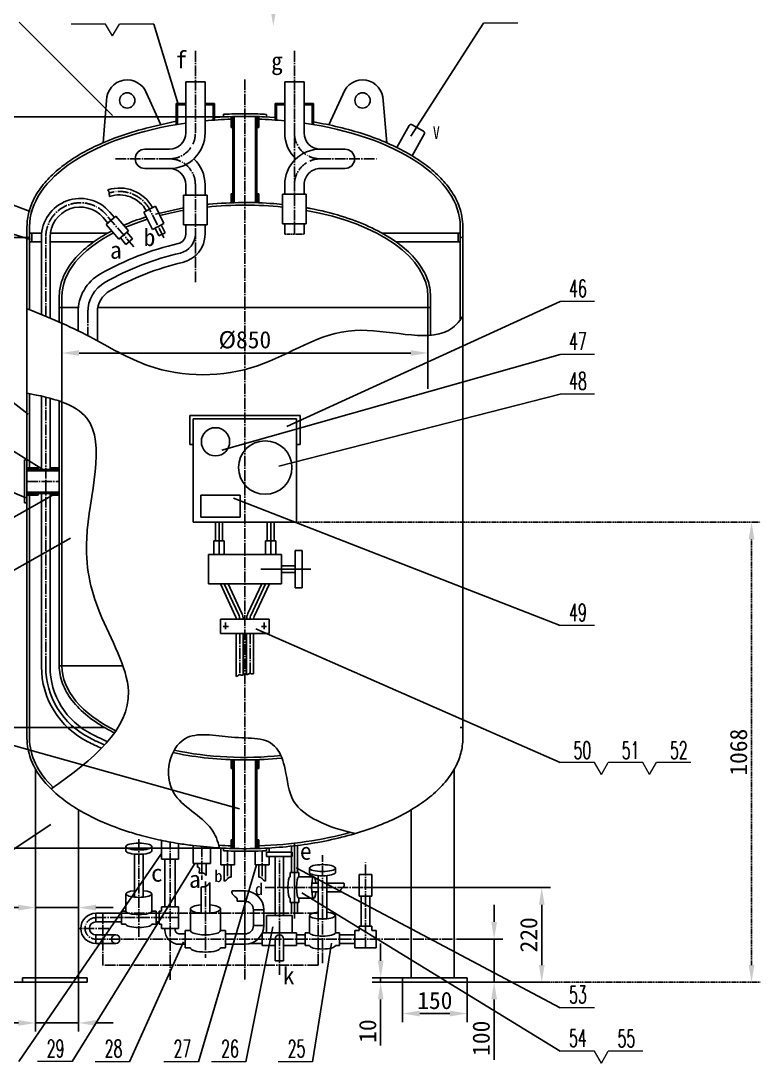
# Model space of a CAD drawing. Extents: x -156 to 6851, y -15624 to -9805.
# Drawn here: x 870 to 2586, y -13575 to -11156 of the extents above; entities that cross this region are included whole.
import ezdxf

# ---------------------------------------------------------------- set-up
doc = ezdxf.new("R2010")
doc.units = 0
doc.header["$LTSCALE"] = 10
doc.header["$MEASUREMENT"] = 0
doc.linetypes.add('DASHED2', pattern=[0.375, 0.25, -0.125])
doc.linetypes.add('DHX', pattern=[3.36, 2.5, -0.4, 0.06, -0.4])
doc.layers.get('0').update_dxf_attribs({"linetype": 'CONTINUOUS'})
doc.layers.get('DEFPOINTS').update_dxf_attribs({"linetype": 'CONTINUOUS'})
doc.layers.add('图层4', color=7, linetype='DASHED2')
doc.layers.add('细直线', color=7, linetype='CONTINUOUS', lineweight=15)
doc.styles.add('HZ', font='txt.shx', dxfattribs={"width": 0.6, "height": 5, "bigfont": 'hztxt.shx'})
doc.dimstyles.new('xie大字体ISO-25', dxfattribs={"dimtxt": 40, "dimasz": 40, "dimexe": 20, "dimexo": 0, "dimgap": 10, "dimtad": 1, "dimtxsty": 'Standard', "dimcen": 2.5, "dimadec": 0, "dimazin": 0, "dimtfac": 1, "dimtmove": 0, "dimatfit": 3, "dimfxl": 0, "dimarcsym": 0})

# ---------------------------------------------------------------- blocks, each defined once
blk = doc.blocks.new('*D174')
at = {"color": 0, "lineweight": -2}
for p, q in [((965, -11795.9), (965, -11946.7)), ((1815, -11795.9), (1815, -11946.7)), ((1005, -11926.7), (1775, -11926.7))]:
    blk.add_line(p, q, dxfattribs=at)
at = {"color": 0}
for points in [[(1005, -11920.1), (1005, -11933.4), (965, -11926.7)], [(1775, -11920.1), (1775, -11933.4), (1815, -11926.7)]]:
    blk.add_solid(points, dxfattribs=at)
at = {"layer": 'DEFPOINTS', "color": 0}
for p in [(965, -11795.9), (1815, -11795.9), (1815, -11926.7)]:
    blk.add_point(p, dxfattribs=at)
at = {"color": 0, "insert": (1390, -11896.7), "char_height": 40, "attachment_point": 5}
blk.add_mtext('%%c850', dxfattribs=at)
blk = doc.blocks.new('*D175')
at = {"color": 0, "lineweight": -2}
for p, q in [((1340, -11378.6), (182.1, -11378.6)), ((202.1, -11418.6), (202.1, -13347.4)), ((874, -13387.4), (182.1, -13387.4))]:
    blk.add_line(p, q, dxfattribs=at)
at = {"color": 0}
for points in [[(195.4, -11418.6), (208.7, -11418.6), (202.1, -11378.6)], [(195.4, -13347.4), (208.7, -13347.4), (202.1, -13387.4)]]:
    blk.add_solid(points, dxfattribs=at)
at = {"layer": 'DEFPOINTS', "color": 0}
for p in [(1340, -11378.6), (202.1, -13387.4), (874, -13387.4)]:
    blk.add_point(p, dxfattribs=at)
at = {"color": 0, "insert": (172.1, -12383), "char_height": 40, "attachment_point": 5, "rotation": 90}
blk.add_mtext('1920', dxfattribs=at)
blk = doc.blocks.new('*D182')
at = {"color": 0, "lineweight": -2}
for p, q in [((1968.7, -13247.4), (1968.7, -13207.4)), ((1906, -13287.4), (1988.7, -13287.4)), ((1968.7, -13287.4), (1968.7, -13387.4)), ((1906, -13387.4), (1988.7, -13387.4)), ((1968.7, -13427.4), (1968.7, -13567.4))]:
    blk.add_line(p, q, dxfattribs=at)
at = {"color": 0}
for points in [[(1962, -13247.4), (1975.4, -13247.4), (1968.7, -13287.4)], [(1962, -13427.4), (1975.4, -13427.4), (1968.7, -13387.4)]]:
    blk.add_solid(points, dxfattribs=at)
at = {"layer": 'DEFPOINTS', "color": 0}
for p in [(1906, -13287.4), (1906, -13387.4), (1968.7, -13387.4)]:
    blk.add_point(p, dxfattribs=at)
at = {"color": 0, "insert": (1938.7, -13517.4), "char_height": 40, "attachment_point": 5, "rotation": 90}
blk.add_mtext('100', dxfattribs=at)
blk = doc.blocks.new('*D183')
at = {"color": 0, "lineweight": -2}
for p, q in [((904, -13377.4), (904, -13501.9)), ((1004, -13377.4), (1004, -13501.9)), ((864, -13481.9), (724, -13481.9)), ((1004, -13481.9), (904, -13481.9)), ((1044, -13481.9), (1084, -13481.9))]:
    blk.add_line(p, q, dxfattribs=at)
at = {"color": 0}
for points in [[(864, -13475.3), (864, -13488.6), (904, -13481.9)], [(1044, -13475.3), (1044, -13488.6), (1004, -13481.9)]]:
    blk.add_solid(points, dxfattribs=at)
at = {"layer": 'DEFPOINTS', "color": 0}
for p in [(904, -13377.4), (1004, -13377.4), (904, -13481.9)]:
    blk.add_point(p, dxfattribs=at)
at = {"color": 0, "insert": (774, -13451.9), "char_height": 40, "attachment_point": 5}
blk.add_mtext('100', dxfattribs=at)
blk = doc.blocks.new('*D192')
at = {"color": 0, "lineweight": -2}
for p, q in [((1340, -13076.1), (643.9, -13076.1)), ((663.9, -13116.1), (663.9, -13347.4)), ((874, -13387.4), (643.9, -13387.4))]:
    blk.add_line(p, q, dxfattribs=at)
at = {"color": 0}
for points in [[(657.3, -13116.1), (670.6, -13116.1), (663.9, -13076.1)], [(657.3, -13347.4), (670.6, -13347.4), (663.9, -13387.4)]]:
    blk.add_solid(points, dxfattribs=at)
at = {"layer": 'DEFPOINTS', "color": 0}
for p in [(1340, -13076.1), (663.9, -13387.4), (874, -13387.4)]:
    blk.add_point(p, dxfattribs=at)
at = {"color": 0, "insert": (633.9, -13231.8), "char_height": 40, "attachment_point": 5, "rotation": 90}
blk.add_mtext('300', dxfattribs=at)
blk = doc.blocks.new('*D193')
at = {"color": 0, "lineweight": -2}
for p, q in [((1696, -13167.4), (2099.2, -13167.4)), ((2079.2, -13207.4), (2079.2, -13347.4)), ((1906, -13387.4), (2099.2, -13387.4))]:
    blk.add_line(p, q, dxfattribs=at)
at = {"color": 0}
for points in [[(2072.6, -13207.4), (2085.9, -13207.4), (2079.2, -13167.4)], [(2072.6, -13347.4), (2085.9, -13347.4), (2079.2, -13387.4)]]:
    blk.add_solid(points, dxfattribs=at)
at = {"layer": 'DEFPOINTS', "color": 0}
for p in [(1696, -13167.4), (1906, -13387.4), (2079.2, -13387.4)]:
    blk.add_point(p, dxfattribs=at)
at = {"color": 0, "insert": (2049.2, -13277.4), "char_height": 40, "attachment_point": 5, "rotation": 90}
blk.add_mtext('220', dxfattribs=at)
blk = doc.blocks.new('*D194')
at = {"color": 0, "lineweight": -2}
for p, q in [((1756, -13387.4), (1756, -13480)), ((1906, -13387.4), (1906, -13480)), ((1796, -13460), (1866, -13460))]:
    blk.add_line(p, q, dxfattribs=at)
at = {"color": 0}
for points in [[(1796, -13453.4), (1796, -13466.7), (1756, -13460)], [(1866, -13453.4), (1866, -13466.7), (1906, -13460)]]:
    blk.add_solid(points, dxfattribs=at)
at = {"layer": 'DEFPOINTS', "color": 0}
for p in [(1756, -13387.4), (1906, -13387.4), (1906, -13460)]:
    blk.add_point(p, dxfattribs=at)
at = {"color": 0, "insert": (1831, -13430), "char_height": 40, "attachment_point": 5}
blk.add_mtext('150', dxfattribs=at)
blk = doc.blocks.new('*D199')
at = {"color": 0, "lineweight": -2}
for p, q in [((884, -11658.4), (304, -11658.4)), ((324, -11698.4), (324, -12756.4)), ((884, -12796.4), (304, -12796.4))]:
    blk.add_line(p, q, dxfattribs=at)
at = {"color": 0}
for points in [[(317.4, -11698.4), (330.7, -11698.4), (324, -11658.4)], [(317.4, -12756.4), (330.7, -12756.4), (324, -12796.4)]]:
    blk.add_solid(points, dxfattribs=at)
at = {"layer": 'DEFPOINTS', "color": 0}
for p in [(884, -11658.4), (324, -12796.4), (884, -12796.4)]:
    blk.add_point(p, dxfattribs=at)
at = {"color": 0, "insert": (294, -12227.4), "char_height": 40, "attachment_point": 5, "rotation": 90}
blk.add_mtext('1058', dxfattribs=at)
blk = doc.blocks.new('*D200')
at = {"color": 0, "lineweight": -2}
for p, q in [((1705.2, -13337.4), (1705.2, -13297.4)), ((1756, -13377.4), (1685.2, -13377.4)), ((1705.2, -13377.4), (1705.2, -13387.4)), ((1756, -13387.4), (1685.2, -13387.4)), ((1705.2, -13427.4), (1705.2, -13534))]:
    blk.add_line(p, q, dxfattribs=at)
at = {"color": 0}
for points in [[(1698.6, -13337.4), (1711.9, -13337.4), (1705.2, -13377.4)], [(1698.6, -13427.4), (1711.9, -13427.4), (1705.2, -13387.4)]]:
    blk.add_solid(points, dxfattribs=at)
at = {"layer": 'DEFPOINTS', "color": 0}
for p in [(1756, -13377.4), (1705.2, -13387.4), (1756, -13387.4)]:
    blk.add_point(p, dxfattribs=at)
at = {"color": 0, "insert": (1675.2, -13500.7), "char_height": 40, "attachment_point": 5, "rotation": 90}
blk.add_mtext('10', dxfattribs=at)
blk = doc.blocks.new('*D201')
at = {"color": 0, "lineweight": -2}
for p, q in [((904, -13135.2), (904, -13234.1)), ((1004, -13135.2), (1004, -13234.1)), ((864, -13214.1), (724, -13214.1)), ((1004, -13214.1), (904, -13214.1)), ((1044, -13214.1), (1084, -13214.1))]:
    blk.add_line(p, q, dxfattribs=at)
at = {"color": 0}
for points in [[(864, -13207.4), (864, -13220.8), (904, -13214.1)], [(1044, -13207.4), (1044, -13220.8), (1004, -13214.1)]]:
    blk.add_solid(points, dxfattribs=at)
at = {"layer": 'DEFPOINTS', "color": 0}
for p in [(904, -13135.2), (1004, -13135.2), (1004, -13214.1)]:
    blk.add_point(p, dxfattribs=at)
at = {"color": 0, "insert": (774, -13184.1), "char_height": 40, "attachment_point": 5}
blk.add_mtext('100', dxfattribs=at)
blk = doc.blocks.new('*D205')
at = {"layer": 'DEFPOINTS', "color": 0}
for p in [(1390, -12319.4), (1906, -13387.4), (2566.4, -13387.4)]:
    blk.add_point(p, dxfattribs=at)
at = {"layer": '图层4', "color": 0, "lineweight": -2}
for p, q in [((1390, -12319.4), (2586.4, -12319.4)), ((2566.4, -12359.4), (2566.4, -13347.4)), ((1906, -13387.4), (2586.4, -13387.4))]:
    blk.add_line(p, q, dxfattribs=at)
at = {"layer": '图层4', "color": 0}
for points in [[(2559.7, -12359.4), (2573, -12359.4), (2566.4, -12319.4)], [(2559.7, -13347.4), (2573, -13347.4), (2566.4, -13387.4)]]:
    blk.add_solid(points, dxfattribs=at)
at = {"layer": '图层4', "color": 0, "insert": (2536.4, -12853.4), "char_height": 40, "attachment_point": 5, "rotation": 90}
blk.add_mtext('1068', dxfattribs=at)

msp = doc.modelspace()

# ---------------------------------------------------------------- linework, layer by layer
at = {"color": 0}
for p, q in [((1082.679, -11375.158), (865.52, -11158.578)), ((1234.888, -11348.696), (1178.523, -11162.968)), ((1775.604, -11423.255), (1943.652, -11160.934)), ((1297.478, -11297.25), (1252.478, -11297.25)), ((1252.478, -11415.949), (1252.478, -11297.25)), ((1297.478, -11415.949), (1297.478, -11297.25)), ((1482.478, -11297.25), (1527.478, -11297.25)), ((1482.478, -11415.949), (1482.478, -11297.25)), ((1527.478, -11415.949), (1527.478, -11297.25)), ((1158.146, -11316.661), (1194.978, -11397.051)), ((1621.81, -11316.661), (1584.978, -11397.051)), ((1060.533, -11438.784), (1069.005, -11340.377)), ((1230.478, -11396.448), (1230.478, -11347.25)), ((1252.478, -11347.25), (1230.478, -11347.25)), ((1319.478, -11347.25), (1297.478, -11347.25)), ((1319.478, -11385.885), (1319.478, -11347.25)), ((1460.478, -11385.885), (1460.478, -11347.25)), ((1460.478, -11347.25), (1482.478, -11347.25)), ((1527.478, -11347.25), (1549.478, -11347.25)), ((1549.478, -11396.448), (1549.478, -11347.25)), ((1719.423, -11438.784), (1710.951, -11340.377)), ((1252.478, -11350.25), (1230.478, -11350.25)), ((1233.478, -11396.448), (1233.478, -11350.25)), ((1319.478, -11350.25), (1297.478, -11350.25)), ((1316.478, -11385.885), (1316.478, -11350.25)), ((1460.478, -11350.25), (1482.478, -11350.25)), ((1463.478, -11385.885), (1463.478, -11350.25)), ((1527.478, -11350.25), (1549.478, -11350.25)), ((1546.478, -11396.448), (1546.478, -11350.25)), ((1161.063, -11404.933), (1230.478, -11388.184)), ((1339.978, -11372.625), (1339.978, -11378.633)), ((1357.978, -11377.896), (1357.978, -11403.387)), ((1360.978, -11377.896), (1360.978, -11403.387)), ((1361.978, -11377.777), (1361.978, -11577.846)), ((1364.978, -11377.777), (1364.978, -11577.846)), ((1414.978, -11377.777), (1414.978, -11577.846)), ((1417.978, -11377.777), (1417.978, -11577.846)), ((1418.978, -11377.896), (1418.978, -11403.387)), ((1421.978, -11377.896), (1421.978, -11403.387)), ((1435.479, -11378.418), (1460.478, -11379.905)), ((1435.835, -11372.429), (1439.978, -11372.675)), ((1439.978, -11372.675), (1439.978, -11378.686)), ((1361.978, -11403.387), (1357.978, -11403.387)), ((1421.978, -11403.387), (1417.978, -11403.387)), ((1742.92, -11449.612), (1771.678, -11398.747)), ((1806.498, -11418.434), (1778.062, -11468.729)), ((1778.492, -11396.855), (1804.607, -11411.62)), ((891.753, -11598.428), (496.193, -11449.05)), ((1214.978, -11453.449), (1157.788, -11453.449)), ((1564.978, -11453.449), (1622.168, -11453.449)), ((1214.978, -11498.449), (1157.788, -11498.449)), ((1564.978, -11498.449), (1622.168, -11498.449)), ((1252.478, -11560.287), (1252.478, -11535.949)), ((1297.478, -11560.287), (1297.478, -11535.949)), ((1482.478, -11557.931), (1482.478, -11535.949)), ((1527.478, -11557.931), (1527.478, -11535.949)), ((892.521, -11662.926), (496.193, -11545.522)), ((1247.478, -11560.287), (1247.478, -11629.173)), ((1247.478, -11560.287), (1302.478, -11560.287)), ((1302.478, -11560.287), (1302.478, -11629.173)), ((1357.978, -11557.387), (1357.978, -11577.986)), ((1361.978, -11557.387), (1357.978, -11557.387)), ((1360.978, -11557.387), (1360.978, -11577.986)), ((1421.978, -11557.387), (1417.978, -11557.387)), ((1418.978, -11557.387), (1418.978, -11577.987)), ((1421.978, -11557.387), (1421.978, -11577.987)), ((1477.478, -11557.931), (1477.478, -11626.817)), ((1532.478, -11557.931), (1477.478, -11557.931)), ((1532.478, -11557.931), (1532.478, -11626.817)), ((1155.222, -11599.446), (1182.092, -11586.103)), ((1202.106, -11626.407), (1182.092, -11586.103)), ((1182.563, -11604.185), (1247.478, -11589.695)), ((1456.979, -11580.025), (1477.478, -11582.081)), ((1071.645, -11625.075), (1060.85, -11612.437)), ((1067.843, -11628.322), (1090.654, -11608.837)), ((1086.852, -11612.085), (1076.057, -11599.447)), ((1119.882, -11643.053), (1090.654, -11608.837)), ((1175.237, -11639.75), (1155.222, -11599.446)), ((883.978, -11633.387), (883.978, -12821.387)), ((889.978, -11633.387), (889.978, -11826.374)), ((1097.071, -11662.538), (1067.843, -11628.322)), ((1175.237, -11639.75), (1202.106, -11626.407)), ((1190.402, -11654.549), (1181.507, -11636.637)), ((1204.732, -11647.433), (1195.837, -11629.52)), ((1247.478, -11629.173), (1302.478, -11629.173)), ((1252.478, -11650.783), (1252.478, -11629.173)), ((1252.478, -11650.783), (1252.478, -11629.173)), ((1297.478, -11650.783), (1297.478, -11629.173)), ((1297.478, -11650.783), (1297.478, -11629.173)), ((1532.478, -11626.817), (1477.478, -11626.817)), ((1482.478, -11650.783), (1482.478, -11626.817)), ((1527.478, -11650.783), (1527.478, -11626.817)), ((1889.978, -11633.387), (1889.978, -11849.698)), ((1895.978, -11633.387), (1895.978, -12821.387)), ((889.978, -11658.387), (883.978, -11658.387)), ((918.13, -11648.387), (889.978, -11648.387)), ((894.978, -11648.387), (894.978, -11668.387)), ((917.625, -11837.292), (917.625, -11657.903)), ((937.625, -11845.553), (937.625, -11657.903)), ((1071.346, -11648.387), (938.275, -11648.387)), ((1097.071, -11662.538), (1119.882, -11643.053)), ((1113.863, -11674.498), (1100.873, -11659.291)), ((1113.863, -11674.498), (1129.07, -11661.508)), ((1129.07, -11661.508), (1116.08, -11646.301)), ((1190.402, -11654.549), (1204.732, -11647.433)), ((1708.61, -11648.387), (1889.978, -11648.387)), ((1884.978, -11648.387), (1884.978, -11668.387)), ((1889.978, -11658.387), (1895.978, -11658.387)), ((1889.978, -11658.387), (1895.978, -11658.387)), ((917.625, -11668.387), (889.978, -11668.387)), ((1039.382, -11668.387), (937.625, -11668.387)), ((1740.575, -11668.387), (1889.978, -11668.387)), ((886.917, -12068.454), (496.193, -11769.528)), ((958.978, -11795.887), (958.978, -11854.757)), ((964.978, -11795.887), (964.978, -12652.888)), ((1487.357, -12097.159), (2121.64, -11807.406)), ((1814.978, -11795.887), (1814.978, -12010.137)), ((1820.978, -11795.887), (1820.978, -11885.499)), ((958.978, -11820.887), (1003.109, -11820.887)), ((1048.61, -11820.887), (1776.848, -11820.887)), ((1776.848, -11820.887), (1820.978, -11820.887)), ((1002.478, -11832.238), (1002.478, -11874.954)), ((1047.478, -11832.238), (1047.478, -11898.272)), ((922.645, -12197.998), (496.193, -11935.074)), ((1336.625, -12152.484), (2121.64, -11929.948)), ((889.978, -12021.13), (889.978, -12192.887)), ((1468.463, -12189.214), (2121.64, -12021.967)), ((917.625, -12196.887), (917.625, -12026.811)), ((937.625, -12196.887), (937.625, -12031.744)), ((958.978, -12038.23), (958.978, -12652.888)), ((1269.978, -12071.422), (1261.978, -12071.422)), ((1261.978, -12071.422), (1261.978, -12138.932)), ((1269.978, -12071.422), (1517.978, -12071.422)), ((1517.978, -12071.422), (1517.978, -12138.932)), ((1269.978, -12079.422), (1269.978, -12319.422)), ((1269.978, -12079.422), (1509.978, -12079.422)), ((1509.978, -12079.422), (1509.978, -12319.422)), ((881.213, -12262.581), (496.193, -12103.479)), ((1261.978, -12138.932), (1269.978, -12138.932)), ((1517.978, -12138.932), (1509.978, -12138.932)), ((877.978, -12174.887), (877.978, -12274.887)), ((883.978, -12174.887), (877.978, -12174.887)), ((883.978, -12192.887), (909.978, -12192.887)), ((909.978, -12192.887), (909.978, -12196.887)), ((938.978, -12192.887), (938.978, -12196.887)), ((938.978, -12192.887), (958.978, -12192.887)), ((883.978, -12195.887), (909.978, -12195.887)), ((883.978, -12196.887), (958.978, -12196.887)), ((883.978, -12199.887), (958.978, -12199.887)), ((938.978, -12195.887), (958.978, -12195.887)), ((946.655, -12255.425), (496.193, -12509.123)), ((883.978, -12249.887), (958.978, -12249.887)), ((883.978, -12252.887), (958.978, -12252.887)), ((883.978, -12253.887), (909.978, -12253.887)), ((883.978, -12256.887), (909.978, -12256.887)), ((889.978, -12256.887), (889.978, -12821.387)), ((909.978, -12252.887), (909.978, -12256.887)), ((917.625, -12654.892), (917.625, -12252.887)), ((937.625, -12654.892), (937.625, -12252.887)), ((938.978, -12252.887), (938.978, -12256.887)), ((938.978, -12253.887), (958.978, -12253.887)), ((938.978, -12256.887), (958.978, -12256.887)), ((1287.502, -12256.58), (1287.502, -12308.154)), ((1379.012, -12256.58), (1287.502, -12256.58)), ((1363.902, -12263.921), (2121.64, -12559.487)), ((1379.012, -12308.154), (1379.012, -12256.58)), ((883.978, -12274.887), (877.978, -12274.887)), ((1287.502, -12308.154), (1379.012, -12308.154)), ((1269.978, -12319.422), (1509.978, -12319.422)), ((1321.978, -12319.422), (1321.978, -12362.695)), ((1329.978, -12319.422), (1329.978, -12394.695)), ((1337.978, -12319.422), (1337.978, -12362.695)), ((1441.978, -12319.422), (1441.978, -12362.695)), ((1449.978, -12319.422), (1449.978, -12394.695)), ((1457.978, -12319.422), (1457.978, -12362.695)), ((985.258, -12356.471), (496.193, -12631.91)), ((1317.978, -12394.695), (1317.978, -12362.695)), ((1317.978, -12362.695), (1329.978, -12362.695)), ((1341.978, -12362.695), (1329.978, -12362.695)), ((1341.978, -12394.695), (1341.978, -12362.695)), ((1437.978, -12394.695), (1437.978, -12362.695)), ((1437.978, -12362.695), (1449.978, -12362.695)), ((1461.978, -12362.695), (1449.978, -12362.695)), ((1461.978, -12394.695), (1461.978, -12362.695)), ((1506.644, -12420.598), (1506.644, -12385.528)), ((1506.644, -12385.528), (1522.644, -12385.528)), ((1522.644, -12385.528), (1522.644, -12428.598)), ((1305.312, -12394.695), (1305.312, -12462.5)), ((1305.312, -12394.695), (1474.644, -12394.695)), ((1474.644, -12394.695), (1474.644, -12462.5)), ((1426.837, -12428.598), (1543.022, -12428.598)), ((1474.644, -12420.598), (1506.644, -12420.598)), ((1506.644, -12436.598), (1474.644, -12436.598)), ((1506.644, -12420.598), (1506.644, -12436.598)), ((1506.644, -12436.598), (1506.644, -12471.667)), ((1522.644, -12471.667), (1522.644, -12428.598)), ((1305.312, -12462.5), (1389.978, -12462.5)), ((1333.146, -12462.5), (1368.471, -12538.031)), ((1341.978, -12462.5), (1375.718, -12534.641)), ((1350.81, -12462.5), (1382.964, -12531.252)), ((1474.644, -12462.5), (1389.978, -12462.5)), ((1429.146, -12462.5), (1396.992, -12531.252)), ((1437.978, -12462.5), (1404.238, -12534.641)), ((1446.81, -12462.5), (1411.485, -12538.031)), ((1506.644, -12471.667), (1522.644, -12471.667)), ((1446.665, -12544.809), (1333.291, -12544.809)), ((1333.291, -12544.809), (1333.291, -12577.887)), ((1345.088, -12552.367), (1345.088, -12567.774)), ((1393.978, -12544.809), (1446.665, -12544.809)), ((1434.868, -12552.367), (1434.868, -12567.774)), ((1446.665, -12544.809), (1446.665, -12577.887)), ((1333.291, -12577.887), (1393.978, -12577.887)), ((1339.708, -12561.348), (1351.544, -12561.348)), ((1369.978, -12577.887), (1369.978, -12677.391)), ((1385.978, -12577.887), (1385.978, -12674.771)), ((1446.665, -12577.887), (1385.978, -12577.887)), ((1393.978, -12577.887), (1393.978, -12673.62)), ((1409.978, -12577.887), (1409.978, -12671.657)), ((1415.585, -12566.761), (2121.64, -12877.636)), ((1440.248, -12561.348), (1428.412, -12561.348)), ((958.978, -12652.887), (1106.678, -12652.887)), ((1377.259, -12984.953), (496.193, -12738.655)), ((1064.313, -12796.387), (883.978, -12796.387)), ((1895.978, -12796.387), (1889.978, -12796.387)), ((1357.978, -12870.788), (1357.978, -12890.928)), ((1360.978, -12870.895), (1360.978, -12890.928)), ((1361.978, -12870.928), (1361.978, -13056.878)), ((1364.978, -12870.928), (1364.978, -13077.076)), ((1414.978, -12870.928), (1414.978, -13076.997)), ((1417.978, -12870.928), (1417.978, -13076.997)), ((1418.978, -12870.895), (1418.978, -12890.928)), ((1421.978, -12870.788), (1421.978, -12890.928)), ((903.978, -12892.994), (903.978, -13377.387)), ((1357.978, -12890.928), (1361.978, -12890.928)), ((1417.978, -12890.928), (1421.978, -12890.928)), ((1875.974, -12892.987), (1875.981, -13377.38)), ((1003.978, -12987.294), (1003.978, -13377.387)), ((1775.976, -12987.295), (1775.981, -13377.382)), ((939.055, -13021.561), (496.193, -13311.443)), ((1149.312, -13046.742), (1189.312, -13056.511)), ((1196.17, -13101.36), (1196.17, -13057.972)), ((1236.17, -13101.36), (1236.17, -13065.342)), ((1357.978, -13056.878), (1357.978, -13076.997)), ((1357.978, -13056.878), (1361.978, -13056.878)), ((1360.978, -13056.878), (1360.978, -13076.997)), ((1361.978, -13056.878), (1361.978, -13076.997)), ((1417.978, -13056.878), (1421.978, -13056.878)), ((1418.978, -13056.878), (1418.978, -13076.997)), ((1421.978, -13056.878), (1421.978, -13076.997)), ((1196.17, -13088.417), (865.331, -13571.6)), ((1113.849, -13082.391), (1113.849, -13072.391)), ((1133.849, -13189.933), (1133.849, -13089.933)), ((1153.849, -13189.933), (1153.849, -13089.933)), ((1173.849, -13082.391), (1173.849, -13072.391)), ((1269.978, -13111.9), (1269.978, -13070.125)), ((1269.978, -13070.125), (1309.978, -13074.186)), ((1309.978, -13111.9), (1309.978, -13074.186)), ((1333.978, -13115.036), (1333.978, -13075.823)), ((1339.978, -13082.149), (1339.978, -13076.141)), ((1365.978, -13115.036), (1365.978, -13083.102)), ((1413.979, -13115.035), (1413.978, -13083.102)), ((1439.974, -13095.555), (1439.974, -13085.555)), ((1439.974, -13085.555), (1499.974, -13085.555)), ((1439.978, -13082.149), (1439.978, -13076.141)), ((1445.978, -13085.555), (1445.978, -13075.823)), ((1497.978, -13132.385), (1497.978, -13071.522)), ((1499.974, -13095.555), (1499.974, -13085.555)), ((1511.978, -13132.385), (1511.978, -13069.878)), ((1273.683, -13111.9), (988.77, -13571.6)), ((1236.17, -13101.36), (1196.17, -13101.36)), ((1204.17, -13212.39), (1204.17, -13101.36)), ((1228.17, -13212.39), (1228.17, -13101.36)), ((1309.978, -13111.9), (1269.978, -13111.9)), ((1279.978, -13120.156), (1279.978, -13111.9)), ((1299.978, -13139.308), (1299.978, -13111.9)), ((1439.974, -13095.555), (1499.974, -13095.555)), ((1445.979, -13115.035), (1445.978, -13095.555)), ((1459.974, -13232.386), (1459.974, -13095.555)), ((1479.974, -13232.386), (1479.974, -13095.555)), ((1416.785, -13115.035), (1282.147, -13572.429)), ((1333.978, -13115.036), (1365.978, -13115.036)), ((1341.978, -13152.553), (1341.978, -13115.036)), ((1357.978, -13143.855), (1357.978, -13115.036)), ((1445.979, -13115.035), (1413.979, -13115.035)), ((1421.978, -13143.855), (1421.978, -13115.035)), ((1437.978, -13152.553), (1437.978, -13115.035)), ((1494.978, -13142.385), (1494.978, -13132.385)), ((1494.978, -13132.385), (1514.978, -13132.385)), ((1509.076, -13121.585), (2121.64, -13446.444)), ((1514.978, -13142.385), (1514.978, -13132.385)), ((1539.974, -13132.385), (1539.974, -13122.385)), ((1599.974, -13132.385), (1599.974, -13122.385)), ((1654.974, -13137.383), (1684.974, -13137.383)), ((1654.974, -13187.383), (1654.974, -13137.383)), ((1684.974, -13187.383), (1684.974, -13137.383)), ((1308.305, -13226.972), (1308.305, -13155.974)), ((1514.978, -13142.385), (1549.905, -13142.385)), ((1545.323, -13157.385), (1559.974, -13157.385)), ((1559.974, -13239.927), (1559.974, -13139.927)), ((1579.974, -13239.927), (1579.974, -13139.927)), ((1579.974, -13157.385), (1619.945, -13157.385)), ((1113.849, -13222.391), (1113.849, -13182.391)), ((1173.849, -13222.391), (1173.849, -13182.391)), ((1288.305, -13226.972), (1288.305, -13166.569)), ((1389.978, -13175.387), (1360.572, -13175.387)), ((1389.978, -13175.387), (1389.978, -13199.387)), ((2121.64, -13547.523), (1522.151, -13179.949)), ((1545.323, -13177.385), (1559.974, -13177.385)), ((1579.974, -13177.385), (1612.699, -13177.385)), ((1389.978, -13199.387), (1371.869, -13199.387)), ((1494.978, -13202.385), (1494.978, -13192.385)), ((1494.978, -13202.385), (1514.978, -13202.385)), ((1497.978, -13227.386), (1497.978, -13202.385)), ((1511.978, -13227.385), (1511.978, -13202.385)), ((1514.978, -13202.385), (1514.978, -13192.385)), ((1514.978, -13192.385), (1549.905, -13192.385)), ((1654.974, -13187.383), (1684.974, -13187.383)), ((1659.974, -13257.383), (1659.974, -13187.383)), ((1679.974, -13257.383), (1679.974, -13187.383)), ((1043.978, -13227.392), (1104.312, -13227.392)), ((1043.978, -13227.392), (1043.978, -13247.392)), ((1113.849, -13222.391), (1103.849, -13222.391)), ((1103.849, -13247.391), (1103.849, -13222.391)), ((1183.849, -13222.391), (1173.849, -13222.391)), ((1183.849, -13247.391), (1183.849, -13222.391)), ((1183.849, -13227.388), (1191.169, -13227.388)), ((1191.17, -13252.39), (1191.17, -13222.39)), ((1191.17, -13222.39), (1196.17, -13222.39)), ((1226.17, -13212.39), (1196.17, -13212.39)), ((1196.17, -13212.39), (1196.17, -13222.39)), ((1226.17, -13212.39), (1236.17, -13212.39)), ((1236.17, -13212.39), (1236.17, -13237.39)), ((1263.305, -13267.388), (1263.305, -13217.388)), ((1333.305, -13267.388), (1333.305, -13217.388)), ((1409.978, -13255.387), (1409.978, -13219.387)), ((1433.978, -13219.387), (1409.978, -13219.387)), ((1433.978, -13255.387), (1433.978, -13219.387)), ((1439.974, -13272.386), (1439.974, -13232.386)), ((1439.974, -13232.386), (1499.974, -13232.386)), ((1499.974, -13272.386), (1499.974, -13232.386)), ((1539.974, -13272.385), (1539.974, -13232.385)), ((1599.974, -13272.385), (1599.974, -13232.385)), ((1043.978, -13247.392), (1103.849, -13247.392)), ((1103.849, -13247.391), (1103.849, -13252.391)), ((1113.849, -13252.391), (1103.849, -13252.391)), ((1183.849, -13252.391), (1173.849, -13252.391)), ((1183.849, -13247.391), (1183.849, -13252.391)), ((1183.849, -13247.392), (1191.17, -13247.392)), ((1196.17, -13252.39), (1191.17, -13252.39)), ((1196.17, -13262.39), (1196.17, -13252.39)), ((1236.17, -13262.39), (1236.17, -13237.39)), ((1454.466, -13258.666), (1392.546, -13572.429)), ((1409.978, -13255.387), (1433.978, -13255.387)), ((1654.974, -13262.383), (1654.974, -13257.383)), ((1654.974, -13257.383), (1684.974, -13257.383)), ((1684.974, -13257.383), (1684.974, -13267.383)), ((1043.978, -13277.392), (1089.978, -13277.392)), ((1043.978, -13277.392), (1043.978, -13297.392)), ((1226.17, -13262.39), (1196.17, -13262.39)), ((1204.17, -13265.389), (1204.17, -13262.39)), ((1226.17, -13262.39), (1236.17, -13262.39)), ((1228.17, -13265.389), (1228.17, -13262.39)), ((1251.632, -13275.389), (1238.17, -13275.389)), ((1263.305, -13267.388), (1251.632, -13267.388)), ((1251.632, -13297.388), (1251.632, -13267.388)), ((1333.305, -13267.388), (1344.978, -13267.388)), ((1344.978, -13297.388), (1344.978, -13267.388)), ((1389.978, -13275.387), (1344.978, -13275.387)), ((1389.978, -13299.387), (1389.978, -13275.387)), ((1429.974, -13277.383), (1428.085, -13277.383)), ((1509.974, -13272.386), (1429.974, -13272.386)), ((1429.974, -13297.386), (1429.974, -13272.386)), ((1509.974, -13297.386), (1509.974, -13272.386)), ((1509.974, -13277.383), (1529.974, -13277.383)), ((1539.974, -13272.385), (1529.974, -13272.385)), ((1529.974, -13297.385), (1529.974, -13272.385)), ((1609.974, -13272.385), (1599.974, -13272.385)), ((1609.974, -13297.385), (1609.974, -13272.385)), ((1609.974, -13277.383), (1644.974, -13277.383)), ((1644.974, -13297.383), (1644.974, -13267.383)), ((1644.974, -13267.383), (1654.974, -13267.383)), ((1654.974, -13267.383), (1654.974, -13262.383)), ((1694.974, -13267.383), (1684.974, -13267.383)), ((1694.974, -13297.383), (1694.974, -13267.383)), ((1043.978, -13297.392), (1089.978, -13297.391)), ((1247.351, -13293.891), (1122.207, -13572.282)), ((1251.632, -13299.389), (1238.17, -13299.389)), ((1251.632, -13297.388), (1251.632, -13307.388)), ((1263.305, -13307.388), (1251.632, -13307.388)), ((1333.305, -13307.388), (1344.978, -13307.388)), ((1344.978, -13297.388), (1344.978, -13307.388)), ((1389.978, -13299.387), (1344.978, -13299.387)), ((1429.974, -13297.39), (1403.081, -13297.391)), ((1429.974, -13297.386), (1429.974, -13302.386)), ((1459.974, -13302.386), (1429.974, -13302.386)), ((1459.974, -13337.383), (1459.974, -13287.383)), ((1479.974, -13337.383), (1479.974, -13287.383)), ((1509.974, -13302.386), (1479.974, -13302.386)), ((1509.974, -13297.383), (1529.974, -13297.383)), ((1509.974, -13297.386), (1509.974, -13302.386)), ((1529.974, -13297.385), (1529.974, -13302.385)), ((1539.974, -13302.385), (1529.974, -13302.385)), ((1590.979, -13296.392), (1546.985, -13572.429)), ((1609.974, -13302.385), (1599.974, -13302.385)), ((1609.974, -13297.383), (1644.974, -13297.383)), ((1609.974, -13297.385), (1609.974, -13302.385)), ((1644.974, -13297.383), (1644.974, -13307.383)), ((1644.974, -13307.383), (1669.974, -13307.383)), ((1694.974, -13307.383), (1669.974, -13307.383)), ((1694.974, -13297.383), (1694.974, -13307.383)), ((1459.974, -13337.383), (1479.974, -13337.383)), ((1023.978, -13377.387), (873.978, -13377.387)), ((873.978, -13377.387), (873.978, -13387.387)), ((1023.978, -13377.387), (1023.978, -13387.387)), ((1755.981, -13377.382), (1905.981, -13377.38)), ((1755.981, -13377.382), (1755.981, -13387.382)), ((1905.981, -13377.38), (1905.981, -13387.38)), ((873.978, -13387.387), (1023.978, -13387.387)), ((1905.981, -13387.38), (1755.981, -13387.382))]:
    msp.add_line(p, q, dxfattribs=at)
at = {"linetype": 'DHX'}
for p, q in [((1274.978, -11225.474), (1274.978, -11415.949)), ((1504.978, -11225.474), (1504.978, -11415.949)), ((1389.978, -11291.799), (1389.978, -13287.387)), ((1504.978, -11291.799), (1504.978, -11650.783)), ((1214.978, -11475.949), (1084.046, -11475.949)), ((1564.978, -11475.949), (1695.91, -11475.949)), ((1274.978, -11535.949), (1274.978, -11766.545)), ((1131.992, -11680.325), (1068.454, -11605.942)), ((1202.018, -11659.498), (1170.335, -11596.153)), ((927.625, -11841.381), (927.625, -11657.903)), ((1024.978, -11832.238), (1024.978, -11886.287)), ((927.625, -12654.892), (927.625, -12029.167)), ((883.978, -12224.887), (958.978, -12224.887)), ((1377.978, -12577.887), (1377.978, -12674.002)), ((1401.978, -12577.887), (1401.978, -12670.566)), ((1143.849, -13281.896), (1143.849, -13051.084)), ((1216.17, -13381.727), (1216.17, -13061.898)), ((1504.978, -13064.685), (1504.978, -13239.515)), ((1289.978, -13072.156), (1289.978, -13149.918)), ((1349.978, -13082.595), (1349.978, -13147.476)), ((1429.978, -13082.595), (1429.978, -13147.476)), ((1504.978, -13239.515), (1504.978, -13070.726)), ((1469.974, -13370.541), (1469.974, -13101.079)), ((1469.974, -13337.383), (1469.974, -13102.414)), ((1569.974, -13343.401), (1569.974, -13092.114)), ((1669.974, -13307.383), (1669.974, -13107.397)), ((1298.565, -13153.886), (1298.565, -13330.389)), ((1389.978, -13381.382), (1389.978, -13183.801)), ((1437.077, -13167.385), (1695.985, -13167.385)), ((1559.978, -13227.385), (1059.978, -13227.392)), ((1059.978, -13347.392), (1059.978, -13227.392)), ((1559.978, -13347.385), (1559.978, -13227.385)), ((1236.17, -13237.389), (1043.977, -13237.392)), ((1073.913, -13262.392), (1003.978, -13262.393)), ((1905.98, -13287.38), (1043.978, -13287.392)), ((1559.978, -13347.385), (1059.978, -13347.392))]:
    msp.add_line(p, q, dxfattribs=at)
at = {"color": 0}
for centre, radius in [((1116.731, -11340.377), 17.725), ((1663.225, -11340.377), 17.725), ((1321.73, -12132.833), 32.812), ((1437.18, -12192.603), 62.09), ((1089.978, -13287.391), 10)]:
    msp.add_circle(centre, radius, dxfattribs=at)
for centre, radius, start, end in [((1116.731, -11340.377), 47.725, 19.433427, 180), ((1663.225, -11340.377), 47.725, 360, 160.566573), ((1776.031, -11401.208), 5, 60.516938, 150.516938), ((1214.978, -11415.949), 82.5, 270, 360), ((1214.978, -11415.949), 37.5, 270, 360), ((1564.978, -11415.949), 82.5, 180.000008, 226.65825), ((1564.978, -11415.949), 37.5, 180.000008, 270.000008), ((1802.146, -11415.973), 5, 330.516938, 60.516938), ((1157.788, -11475.949), 22.5, 90, 270), ((1564.978, -11535.949), 82.5, 90.000008, 180.000008), ((1622.168, -11475.949), 22.5, 270.000008, 90.000008), ((1214.978, -11535.949), 82.5, 360, 46.658242), ((1214.978, -11535.949), 37.5, 360, 90), ((1564.978, -11535.949), 37.5, 90.000008, 180.000008), ((1098.683, -11631.735), 88, 28.865615, 107.741965), ((1098.683, -11631.735), 72, 29.411995, 108.852841), ((1007.625, -11657.903), 90, 40.504223, 180), ((1007.625, -11657.903), 70, 40.504223, 180), ((1229.978, -11650.783), 22.5, 283.117596, 359.999992), ((1229.978, -11650.783), 45, 283.117596, 359.999992), ((1229.978, -11650.783), 67.5, 283.117596, 359.999992), ((1389.978, -12337.387), 682.5, 103.117596, 119.43128), ((1389.978, -12337.387), 660, 103.117596, 119.43128), ((1389.978, -12337.387), 637.5, 103.117596, 119.43128), ((1104.978, -11832.238), 102.5, 119.43128, 180), ((1104.978, -11832.238), 80, 119.43128, 180), ((1104.978, -11832.238), 57.5, 119.43128, 180), ((1353.978, -12544.809), 32, 0, 25.065175), ((1425.978, -12544.809), 32, 154.934825, 180), ((1353.978, -12544.809), 16, 0, 25.065175), ((1353.978, -12544.809), 24, 0, 25.065175), ((1425.978, -12544.809), 24, 154.934825, 180), ((1425.978, -12544.809), 16, 154.934825, 180), ((1112.625, -12654.892), 195, 180, 243.426632), ((1112.625, -12654.892), 185, 180, 243.426632), ((1112.625, -12654.892), 175, 180, 243.426632), ((1389.978, -12100.387), 805, 243.426632, 246.138344), ((1389.978, -12100.387), 795, 243.426632, 246.368914), ((1389.978, -12100.387), 815, 243.426632, 245.890274), ((1389.978, -13219.387), 44, 0, 90), ((1389.978, -13219.387), 20, 0, 90), ((1043.978, -13262.392), 35, 90, 270), ((1043.978, -13262.392), 15, 90, 270), ((1389.978, -13255.387), 44, 270, 360), ((1389.978, -13255.387), 20, 270, 360), ((1238.17, -13265.389), 34, 180, 270.000804), ((1238.17, -13265.389), 10, 180, 270.000804), ((1469.974, -13287.383), 10, 0, 180)]:
    msp.add_arc(centre, radius, start, end, dxfattribs=at)
at = {"linetype": 'DHX'}
for centre, radius, start, end in [((1214.978, -11415.949), 60, 270, 360), ((1564.978, -11415.949), 60, 180.000008, 270.000008), ((1214.978, -11535.949), 60, 360, 90), ((1564.978, -11535.949), 60, 90.000008, 180.000008), ((1098.683, -11631.735), 80, 26.408954, 107.357512), ((1007.625, -11657.903), 80, 40.504223, 180), ((1043.978, -13262.392), 25, 90, 270)]:
    msp.add_arc(centre, radius, start, end, dxfattribs=at)
at = {"color": 0}
for centre, major_axis, ratio, start_param, end_param in [((1389.978, -11633.387), (-500, 0), 0.5, 4.99097868, 6.28318531), ((1389.978, -11633.387), (-500, 0), 0.5, 4.77643275, 4.89846084), ((1389.978, -11633.387), (-500, 0), 0.5, 4.52631712, 4.64834521), ((1389.978, -11633.387), (-500, 0), 0.5, 3.14159265, 4.43379928), ((1389.978, -11795.887), (-425, 0), 0.5, 4.50502362, 4.91975427), ((1389.978, -11795.887), (-425, 0), 0.5, 5.05430638, 5.19486549), ((1389.978, -11795.887), (-425, 0), 0.5, 3.14159265, 4.3704715), ((1389.978, -11795.887), (-425, 0), 0.5, 5.27445111, 5.42278032), ((1389.978, -11795.887), (-425, 0), 0.5, 5.51377083, 6.28318531), ((1389.978, -12652.887), (425, 0), 0.5, 3.14159265, 3.93048423), ((1389.978, -12821.387), (500, 0), 0.5, 3.14159265, 3.61445136), ((1389.978, -12652.887), (425, 0), 0.5, 4.31564509, 4.91134465), ((1389.978, -12821.387), (500, 0), 0.5, 4.77643264, 5.22528261), ((1143.849, -13082.391), (-30, 0), 0.26666667, 0, 3.14159265), ((1389.978, -12821.387), (500, 0), 0.5, 4.59138753, 4.6483451), ((1569.974, -13132.385), (-30, 0), 0.26666667, 0, 3.14159265), ((1494.978, -13167.385), (0, 25), 0.2, 0, 3.14159265), ((1514.978, -13167.385), (0, 25), 0.2, 0, 3.14159265), ((1549.905, -13167.385), (0, 25), 0.2, 5.12390583, 10.58405744), ((1143.849, -13182.391), (-30, 0), 0.26666667, 5.05222589, 10.65573738), ((1298.305, -13217.388), (-35, 0), 0.28571429, 5.00214068, 6.28318531), ((1298.305, -13217.388), (-35, 0), 0.28571429, 3.14159265, 4.42263728), ((1143.849, -13222.391), (-30, 0), 0.26666667, 0, 3.14159265), ((1569.974, -13232.385), (-30, 0), 0.26666667, 5.05222589, 10.65573738), ((1143.849, -13252.391), (-30, 0), 0.26666667, 0, 3.14159265), ((1569.974, -13272.385), (-30, 0), 0.26666667, 0, 3.14159265), ((1298.305, -13307.388), (-35, 0), 0.28571429, 0, 3.14159265), ((1569.974, -13302.385), (-30, 0), 0.26666667, 0, 3.14159265)]:
    msp.add_ellipse(centre, major_axis=major_axis, ratio=ratio, start_param=start_param, end_param=end_param, dxfattribs=at)
for centre in [(1143.849, -13072.391), (1569.974, -13122.385)]:
    msp.add_ellipse(centre, major_axis=(-30, 0), ratio=0.26666667, dxfattribs=at)
at = {"color": 0, "extrusion": (0, 0, -1)}
for centre in [(1298.305, -13217.388), (1298.305, -13267.388)]:
    msp.add_ellipse(centre, major_axis=(-35, 0), ratio=0.28571429, start_param=3.14159265, end_param=6.28318531, dxfattribs=at)
at = {"color": 0}
for points, knots in [([(1435.751, -11372.424), (1421.675, -11371.785), (1407.546, -11371.441), (1375.576, -11371.332), (1357.732, -11371.744), (1339.978, -11372.625)], [4.621808425, 4.621808425, 4.621808425, 4.621808425, 4.705597996, 4.705597996, 4.81136037, 4.81136037, 4.81136037, 4.81136037]), ([(1435.479, -11378.418), (1427.614, -11378.061), (1419.733, -11377.796), (1389.271, -11377.134), (1366.631, -11377.404), (1335.89, -11378.811), (1327.67, -11379.29), (1319.478, -11379.87)], [4.621808425, 4.621808425, 4.621808425, 4.621808425, 4.668903252, 4.668903252, 4.803664829, 4.803664829, 4.853004854, 4.853004854, 4.853004854, 4.853004854]), ([(1895.978, -11633.387), (1895.978, -11625.54), (1895.272, -11617.694), (1892.46, -11602.089), (1890.355, -11594.331), (1883.384, -11575.144), (1877.665, -11563.821), (1863.315, -11541.76), (1854.683, -11531.021), (1834.698, -11510.293), (1823.344, -11500.304), (1798.127, -11481.226), (1784.265, -11472.137), (1754.281, -11455), (1738.159, -11446.952), (1703.942, -11432.029), (1685.847, -11425.153), (1648.004, -11412.687), (1628.256, -11407.098), (1588.909, -11397.649), (1569.399, -11393.694), (1549.478, -11390.364)], [3.14159265, 3.14159265, 3.14159265, 3.14159265, 3.23144007, 3.23144007, 3.32128748, 3.32128748, 3.45604906, 3.45604906, 3.59081064, 3.59081064, 3.72557221, 3.72557221, 3.86033379, 3.86033379, 3.99509537, 3.99509537, 4.12985694, 4.12985694, 4.26461852, 4.26461852, 4.38980124, 4.38980124, 4.38980124, 4.38980124]), ([(1161.063, -11404.933), (1157.571, -11405.825), (1154.1, -11406.737), (1130.735, -11413.052), (1111.535, -11419.109), (1074.904, -11432.472), (1057.473, -11439.778), (1024.692, -11455.516), (1009.34, -11463.949), (980.989, -11481.806), (967.99, -11491.231), (944.579, -11510.929), (934.167, -11521.201), (916.137, -11542.44), (908.518, -11553.406), (896.253, -11575.856), (891.608, -11587.34), (885.502, -11610.349), (883.978, -11621.867), (883.978, -11633.387)], [5.18460576, 5.18460576, 5.18460576, 5.18460576, 5.20794956, 5.20794956, 5.34271114, 5.34271114, 5.47747271, 5.47747271, 5.61223429, 5.61223429, 5.74699587, 5.74699587, 5.88175745, 5.88175745, 6.01651902, 6.01651902, 6.1512806, 6.1512806, 6.28318531, 6.28318531, 6.28318531, 6.28318531]), ([(1071.867, -11547.92), (1072.77, -11549.196), (1075.143, -11553.686), (1075.283, -11559.645), (1075.417, -11563.598)], [18.91455514, 18.91455514, 18.91455514, 18.91455514, 23.77448131, 34.63726253, 34.63726253, 34.63726253, 34.63726253]), ([(1456.979, -11580.025), (1433.277, -11578.148), (1409.265, -11577.268), (1358.68, -11577.546), (1332.114, -11578.935), (1304.843, -11581.662), (1303.66, -11581.783), (1302.478, -11581.907)], [4.555209454, 4.555209454, 4.555209454, 4.555209454, 4.723380408, 4.723380408, 4.909795541, 4.909795541, 4.918256343, 4.918256343, 4.918256343, 4.918256343]), ([(1820.978, -11795.887), (1820.978, -11788.98), (1820.34, -11782.074), (1817.798, -11768.347), (1815.896, -11761.526), (1810.862, -11748.045), (1807.73, -11741.384), (1796.487, -11721.603), (1786.552, -11708.822), (1762.289, -11684.538), (1747.959, -11673.031), (1715.413, -11651.612), (1697.196, -11641.7), (1657.49, -11623.765), (1636.002, -11615.744), (1590.477, -11601.843), (1566.442, -11595.964), (1538.533, -11590.682), (1535.511, -11590.13), (1532.478, -11589.594)], [3.14159265, 3.14159265, 3.14159265, 3.14159265, 3.23388659, 3.23388659, 3.32618054, 3.32618054, 3.41847448, 3.41847448, 3.60488961, 3.60488961, 3.79130474, 3.79130474, 3.97771988, 3.97771988, 4.16413501, 4.16413501, 4.35055014, 4.35055014, 4.37307449, 4.37307449, 4.37307449, 4.37307449]), ([(1160.781, -11610.639), (1160.092, -11610.857), (1159.404, -11611.077), (1141.201, -11616.913), (1124.488, -11623.173), (1108.745, -11630.016)], [5.276927402, 5.276927402, 5.276927402, 5.276927402, 5.282625808, 5.282625808, 5.428024915, 5.428024915, 5.428024915, 5.428024915]), ([(1080.692, -11643.364), (1066.998, -11650.493), (1054.258, -11658.106), (1026.782, -11677.038), (1012.946, -11688.712), (991.622, -11711.282), (983.465, -11721.995), (971.658, -11742.118), (967.468, -11751.425), (961.491, -11770.312), (959.707, -11779.891), (959.039, -11791.627), (958.978, -11793.757), (958.978, -11795.887)], [5.517942893, 5.517942893, 5.517942893, 5.517942893, 5.655456074, 5.655456074, 5.841871207, 5.841871207, 5.997814259, 5.997814259, 6.126267621, 6.126267621, 6.254720982, 6.254720982, 6.283185307, 6.283185307, 6.283185307, 6.283185307]), ([(1895.978, -11841.174), (1886.729, -11855.448), (1832.737, -11911.606), (1621.261, -11832.895), (1426.544, -11983.838), (1190.234, -11984.479), (1029.188, -11883.962), (933.475, -11842.962), (883.978, -11824.072)], [137.02287702, 137.02287702, 137.02287702, 137.02287702, 192.35578652, 409.62494642, 650.41937837, 902.37471775, 1056.16377047, 1215.01232302, 1215.01232302, 1215.01232302, 1215.01232302]), ([(883.978, -12020.014), (942.544, -12030.76), (1093.444, -12070.066), (1001.506, -12333.101), (1042.774, -12534.023), (1177.576, -12753.637), (1038.389, -12870.516), (939.826, -12938.728)], [32.52794963, 32.52794963, 32.52794963, 32.52794963, 187.29946415, 466.70157249, 642.29433562, 836.25525557, 1135.17593269, 1135.17593269, 1135.17593269, 1135.17593269]), ([(958.978, -12652.887), (958.978, -12659.794), (959.617, -12666.7), (962.158, -12680.428), (964.06, -12687.248), (969.094, -12700.729), (972.226, -12707.39), (983.469, -12727.171), (993.404, -12739.952), (1017.667, -12764.236), (1031.997, -12775.743), (1060.197, -12794.302), (1073.168, -12801.723), (1087.063, -12808.657)], [3.141592654, 3.141592654, 3.141592654, 3.141592654, 3.233886595, 3.233886595, 3.326180536, 3.326180536, 3.418474477, 3.418474477, 3.60488961, 3.60488961, 3.791304743, 3.791304743, 3.927934205, 3.927934205, 3.927934205, 3.927934205]), ([(1369.978, -12677.391), (1372.644, -12676.93), (1376.066, -12672.112), (1383.309, -12675.172), (1385.978, -12674.771)], [0, 0, 0, 0, 8.11509124, 16.21345081, 16.21345081, 16.21345081, 16.21345081]), ([(1393.978, -12673.62), (1396.642, -12673.254), (1399.86, -12668.596), (1407.31, -12671.957), (1409.978, -12671.657)], [24.29580198, 24.29580198, 24.29580198, 24.29580198, 32.36302275, 40.41615629, 40.41615629, 40.41615629, 40.41615629]), ([(883.978, -12821.387), (883.978, -12829.234), (884.684, -12837.08), (887.496, -12852.685), (889.601, -12860.443), (896.572, -12879.63), (902.291, -12890.953), (916.642, -12913.014), (925.273, -12923.753), (945.258, -12944.481), (956.612, -12954.47), (981.829, -12973.548), (995.691, -12982.637), (1025.675, -12999.774), (1041.797, -13007.822), (1076.014, -13022.745), (1094.109, -13029.621), (1124.818, -13039.737), (1136.926, -13043.37), (1149.312, -13046.742)], [3.14159265, 3.14159265, 3.14159265, 3.14159265, 3.23144007, 3.23144007, 3.32128748, 3.32128748, 3.45604906, 3.45604906, 3.59081064, 3.59081064, 3.72557221, 3.72557221, 3.86033379, 3.86033379, 3.99509537, 3.99509537, 4.12985694, 4.12985694, 4.21380628, 4.21380628, 4.21380628, 4.21380628]), ([(1647.768, -13041.861), (1616.888, -13035.657), (1563.731, -13020.715), (1492.33, -12970.791), (1487.562, -12897.265), (1458.019, -12813.928), (1368.299, -12827.127), (1226.617, -12792.959), (1188.913, -12957.524), (1307.336, -13007.572), (1327.352, -13059.563), (1331.192, -13075.663)], [55.79692443, 55.79692443, 55.79692443, 55.79692443, 150.3689596, 221.34326088, 297.42629477, 356.027046, 492.81586542, 612.35525591, 761.07351366, 882.90092015, 932.21033189, 932.21033189, 932.21033189, 932.21033189]), ([(1309.978, -13074.186), (1329.221, -13075.736), (1348.642, -13076.726), (1390.686, -13077.64), (1413.325, -13077.37), (1458.329, -13075.31), (1480.694, -13073.521), (1524.75, -13068.455), (1546.441, -13065.179), (1588.762, -13057.195), (1609.391, -13052.487), (1649.221, -13041.722), (1668.421, -13035.665), (1705.052, -13022.302), (1722.483, -13014.996), (1755.264, -12999.258), (1770.616, -12990.826), (1798.967, -12972.968), (1811.966, -12963.543), (1835.377, -12943.845), (1845.789, -12933.573), (1863.819, -12912.334), (1871.438, -12901.368), (1883.703, -12878.918), (1888.349, -12867.434), (1894.454, -12844.425), (1895.978, -12832.907), (1895.978, -12821.387)], [4.55267409, 4.55267409, 4.55267409, 4.55267409, 4.66890325, 4.66890325, 4.80366483, 4.80366483, 4.93842641, 4.93842641, 5.07318798, 5.07318798, 5.20794956, 5.20794956, 5.34271114, 5.34271114, 5.47747271, 5.47747271, 5.61223429, 5.61223429, 5.74699587, 5.74699587, 5.88175745, 5.88175745, 6.01651902, 6.01651902, 6.1512806, 6.1512806, 6.28318531, 6.28318531, 6.28318531, 6.28318531]), ([(1222.912, -12854.414), (1228.039, -12855.501), (1233.208, -12856.537), (1263.316, -12862.235), (1289.082, -12865.781), (1341.469, -12870.424), (1368.089, -12871.52), (1421.276, -12871.228), (1447.842, -12869.839), (1474.658, -12867.157), (1475.386, -12867.084), (1476.114, -12867.009)], [4.311572146, 4.311572146, 4.311572146, 4.311572146, 4.350550142, 4.350550142, 4.536965275, 4.536965275, 4.723380408, 4.723380408, 4.909795541, 4.909795541, 4.915002838, 4.915002838, 4.915002838, 4.915002838]), ([(1189.312, -13056.511), (1204.273, -13059.764), (1219.545, -13062.652), (1246.576, -13067.027), (1258.225, -13068.682), (1269.978, -13070.125)], [4.302198959, 4.302198959, 4.302198959, 4.302198959, 4.399380098, 4.399380098, 4.471529334, 4.471529334, 4.471529334, 4.471529334]), ([(1339.978, -13082.149), (1348.074, -13082.551), (1356.189, -13082.855), (1389.533, -13083.702), (1414.847, -13083.396), (1439.978, -13082.149)], [4.613417304, 4.613417304, 4.613417304, 4.613417304, 4.661646384, 4.661646384, 4.811360284, 4.811360284, 4.811360284, 4.811360284]), ([(1279.978, -13120.156), (1281.888, -13120.165), (1287.001, -13121.646), (1280.174, -13141.524), (1291.548, -13128.551), (1299.978, -13139.308)], [8.01037021, 8.01037021, 8.01037021, 8.01037021, 13.76792575, 27.79234998, 47.16166351, 47.16166351, 47.16166351, 47.16166351]), ([(1341.978, -13152.553), (1343.585, -13152.119), (1349.096, -13149.615), (1353.498, -13142.567), (1357.089, -13143.377), (1357.978, -13143.855)], [20.1408302, 20.1408302, 20.1408302, 20.1408302, 24.67521889, 35.91981917, 39.56563906, 39.56563906, 39.56563906, 39.56563906]), ([(1437.978, -13152.553), (1436.371, -13152.119), (1430.86, -13149.615), (1426.459, -13142.567), (1422.867, -13143.377), (1421.978, -13143.855)], [20.1408302, 20.1408302, 20.1408302, 20.1408302, 24.67521889, 35.91981917, 39.56563906, 39.56563906, 39.56563906, 39.56563906]), ([(1619.945, -13157.385), (1620.876, -13160.182), (1621.21, -13165.856), (1611.714, -13171.267), (1611.902, -13175.569), (1612.699, -13177.385)], [8.50155506, 8.50155506, 8.50155506, 8.50155506, 16.95757725, 26.85551939, 33.56124401, 33.56124401, 33.56124401, 33.56124401]), ([(1360.572, -13175.387), (1359.565, -13177.86), (1359.347, -13184.395), (1372.637, -13191.121), (1372.524, -13197.377), (1371.869, -13199.387)], [18.25532507, 18.25532507, 18.25532507, 18.25532507, 27.1135487, 42.78579592, 49.71571025, 49.71571025, 49.71571025, 49.71571025])]:
    msp.add_open_spline(points, degree=3, knots=knots, dxfattribs=at)
msp.add_open_spline([(1288.305, -13166.569), (1294.692, -13164.18), (1299.752, -13169.325), (1308.305, -13155.974)], degree=3, dxfattribs=at)
msp.add_solid([(1462.619, -11127.921), (1449.286, -11127.921), (1455.952, -11167.921)])
at = {"layer": '图层4', "color": 0}
msp.add_line((1482.478, -11650.783), (1527.478, -11650.783), dxfattribs=at)
at = {"layer": '细直线'}
for p, q in [((1066.523, -11162.968), (986.523, -11162.968)), ((1082.523, -11190.681), (1066.523, -11162.968)), ((1082.523, -11190.681), (1098.523, -11162.968)), ((1178.523, -11162.968), (1098.523, -11162.968)), ((2023.652, -11160.934), (1943.652, -11160.934)), ((2201.64, -11807.406), (2121.64, -11807.406)), ((2201.64, -11929.948), (2121.64, -11929.948)), ((2201.64, -12021.967), (2121.64, -12021.967)), ((2201.64, -12559.487), (2121.64, -12559.487)), ((2201.64, -12877.636), (2121.64, -12877.636)), ((2217.64, -12905.348), (2201.64, -12877.636)), ((2217.64, -12905.348), (2233.64, -12877.636)), ((2313.64, -12877.636), (2233.64, -12877.636)), ((2329.64, -12905.348), (2313.64, -12877.636)), ((2329.64, -12905.348), (2345.64, -12877.636)), ((2425.64, -12877.636), (2345.64, -12877.636)), ((2201.64, -13446.444), (2121.64, -13446.444)), ((2201.64, -13547.523), (2121.64, -13547.523)), ((2217.64, -13575.236), (2201.64, -13547.523)), ((2217.64, -13575.236), (2233.64, -13547.523)), ((2313.64, -13547.523), (2233.64, -13547.523)), ((988.77, -13571.6), (908.77, -13571.6)), ((1122.207, -13572.282), (1042.207, -13572.282)), ((1282.147, -13572.429), (1202.147, -13572.429)), ((1392.546, -13572.429), (1312.546, -13572.429)), ((1546.985, -13572.429), (1466.985, -13572.429))]:
    msp.add_line(p, q, dxfattribs=at)

# ---------------------------------------------------------------- texts
at = {"color": 0, "width": 0.6}
msp.add_text('v', height=40, dxfattribs=at).set_placement((1826.307, -11430.121))
at = {"style": 'HZ', "width": 0.6}
for s, p in [('46', (2142.951, -11797.259)), ('47', (2142.951, -11919.801)), ('48', (2142.951, -12011.819)), ('49', (2142.951, -12549.34)), ('50', (2153.18, -12869.135)), ('51', (2265.18, -12869.135)), ('52', (2377.18, -12869.135)), ('53', (2142.951, -13436.297)), ('54', (2142.951, -13537.375)), ('55', (2255.452, -13538.167)), ('29', (930.081, -13561.453)), ('28', (1064.672, -13561.663)), ('27', (1224.612, -13561.81)), ('26', (1335.011, -13561.81)), ('25', (1489.451, -13561.81))]:
    msp.add_text(s, height=40, rotation=0.6, dxfattribs=at).set_placement(p)
at = {"color": 0, "attachment_point": 1}
for s, insert, char_height, width in [('f', (1228.714, -11225.666), 40, 6844.73052), ('g', (1450.848, -11228.727), 40, 6844.73052), ('b', (1154.988, -11638.332), 40, 6879.66851), ('a', (1076.806, -11667.8), 40, 6844.73052), ('e', (1517.723, -13062.987), 40, 6844.73052), ('c', (1171.885, -13113.891), 40, 6845.17814), ('a', (1260.295, -13128.304), 40, 6841.53827), ('b', (1318.974, -13127.028), 28, 6844.73052), ('d', (1413.285, -13157.25), 28, 6844.73052), ('k', (1477.86, -13351.997), 40, 6845.38455)]:
    msp.add_mtext(s, dxfattribs=dict(at, insert=insert, char_height=char_height, width=width))

# ---------------------------------------------------------------- dimensions: what is measured, and where the dimension line sits
at = {"color": 0}
for base, p1, p2, text, picture, middle in [((202.052, -13387.387), (1339.978, -11378.633), (873.978, -13387.387), '1920', '*D175', (172.052, -12383.01)), ((324.029, -12796.387), (883.978, -11658.387), (883.978, -12796.387), '1058', '*D199', (294.029, -12227.387)), ((663.941, -13387.387), (1339.978, -13076.141), (873.978, -13387.387), '300', '*D192', (633.941, -13231.764)), ((2079.227, -13387.38), (1695.985, -13167.385), (1905.981, -13387.38), '220', '*D193', (2049.227, -13277.383))]:
    dim = msp.add_linear_dim(base=base, p1=p1, p2=p2, angle=90, text=text, dimstyle='xie大字体ISO-25', dxfattribs=at)
    dim.commit()
    dim.dimension.update_dxf_attribs({"geometry": picture, "text_midpoint": middle})
dim = msp.add_linear_dim(base=(1814.978, -11926.745), p1=(964.978, -11795.887), p2=(1814.978, -11795.887), text='%%c850', dimstyle='xie大字体ISO-25', dxfattribs=at)
dim.commit()
dim.dimension.update_dxf_attribs({"geometry": '*D174', "text_midpoint": (1389.978, -11896.745)})
dim = msp.add_linear_dim(base=(1003.978, -13214.1), p1=(903.978, -13135.19), p2=(1003.978, -13135.19), dimstyle='xie大字体ISO-25', dxfattribs=at)
dim.commit()
dim.dimension.update_dxf_attribs({"geometry": '*D201', "text_midpoint": (773.978, -13214.1), "dimtype": 160})
for base, p1, p2, picture, middle in [((1968.695, -13387.38), (1905.98, -13287.38), (1905.981, -13387.38), '*D182', (1938.695, -13517.38)), ((1705.234, -13387.382), (1755.981, -13377.382), (1755.981, -13387.382), '*D200', (1675.234, -13500.715))]:
    dim = msp.add_linear_dim(base=base, p1=p1, p2=p2, angle=90, dimstyle='xie大字体ISO-25', dxfattribs=at)
    dim.commit()
    dim.dimension.update_dxf_attribs({"geometry": picture, "text_midpoint": middle})
for base, p1, p2, picture, middle in [((903.978, -13481.936), (1003.978, -13377.387), (903.978, -13377.387), '*D183', (773.978, -13451.936)), ((1905.981, -13460.024), (1755.981, -13387.382), (1905.981, -13387.38), '*D194', (1830.981, -13430.024))]:
    dim = msp.add_linear_dim(base=base, p1=p1, p2=p2, dimstyle='xie大字体ISO-25', dxfattribs=at)
    dim.commit()
    dim.dimension.update_dxf_attribs({"geometry": picture, "text_midpoint": middle})
at = {"layer": '图层4', "color": 0}
dim = msp.add_linear_dim(base=(2566.378, -13387.38), p1=(1389.978, -12319.422), p2=(1905.981, -13387.38), angle=90, text='1068', dimstyle='xie大字体ISO-25', dxfattribs=at)
dim.commit()
dim.dimension.update_dxf_attribs({"geometry": '*D205', "text_midpoint": (2536.378, -12853.401)})

doc.saveas('drawing.dxf')
